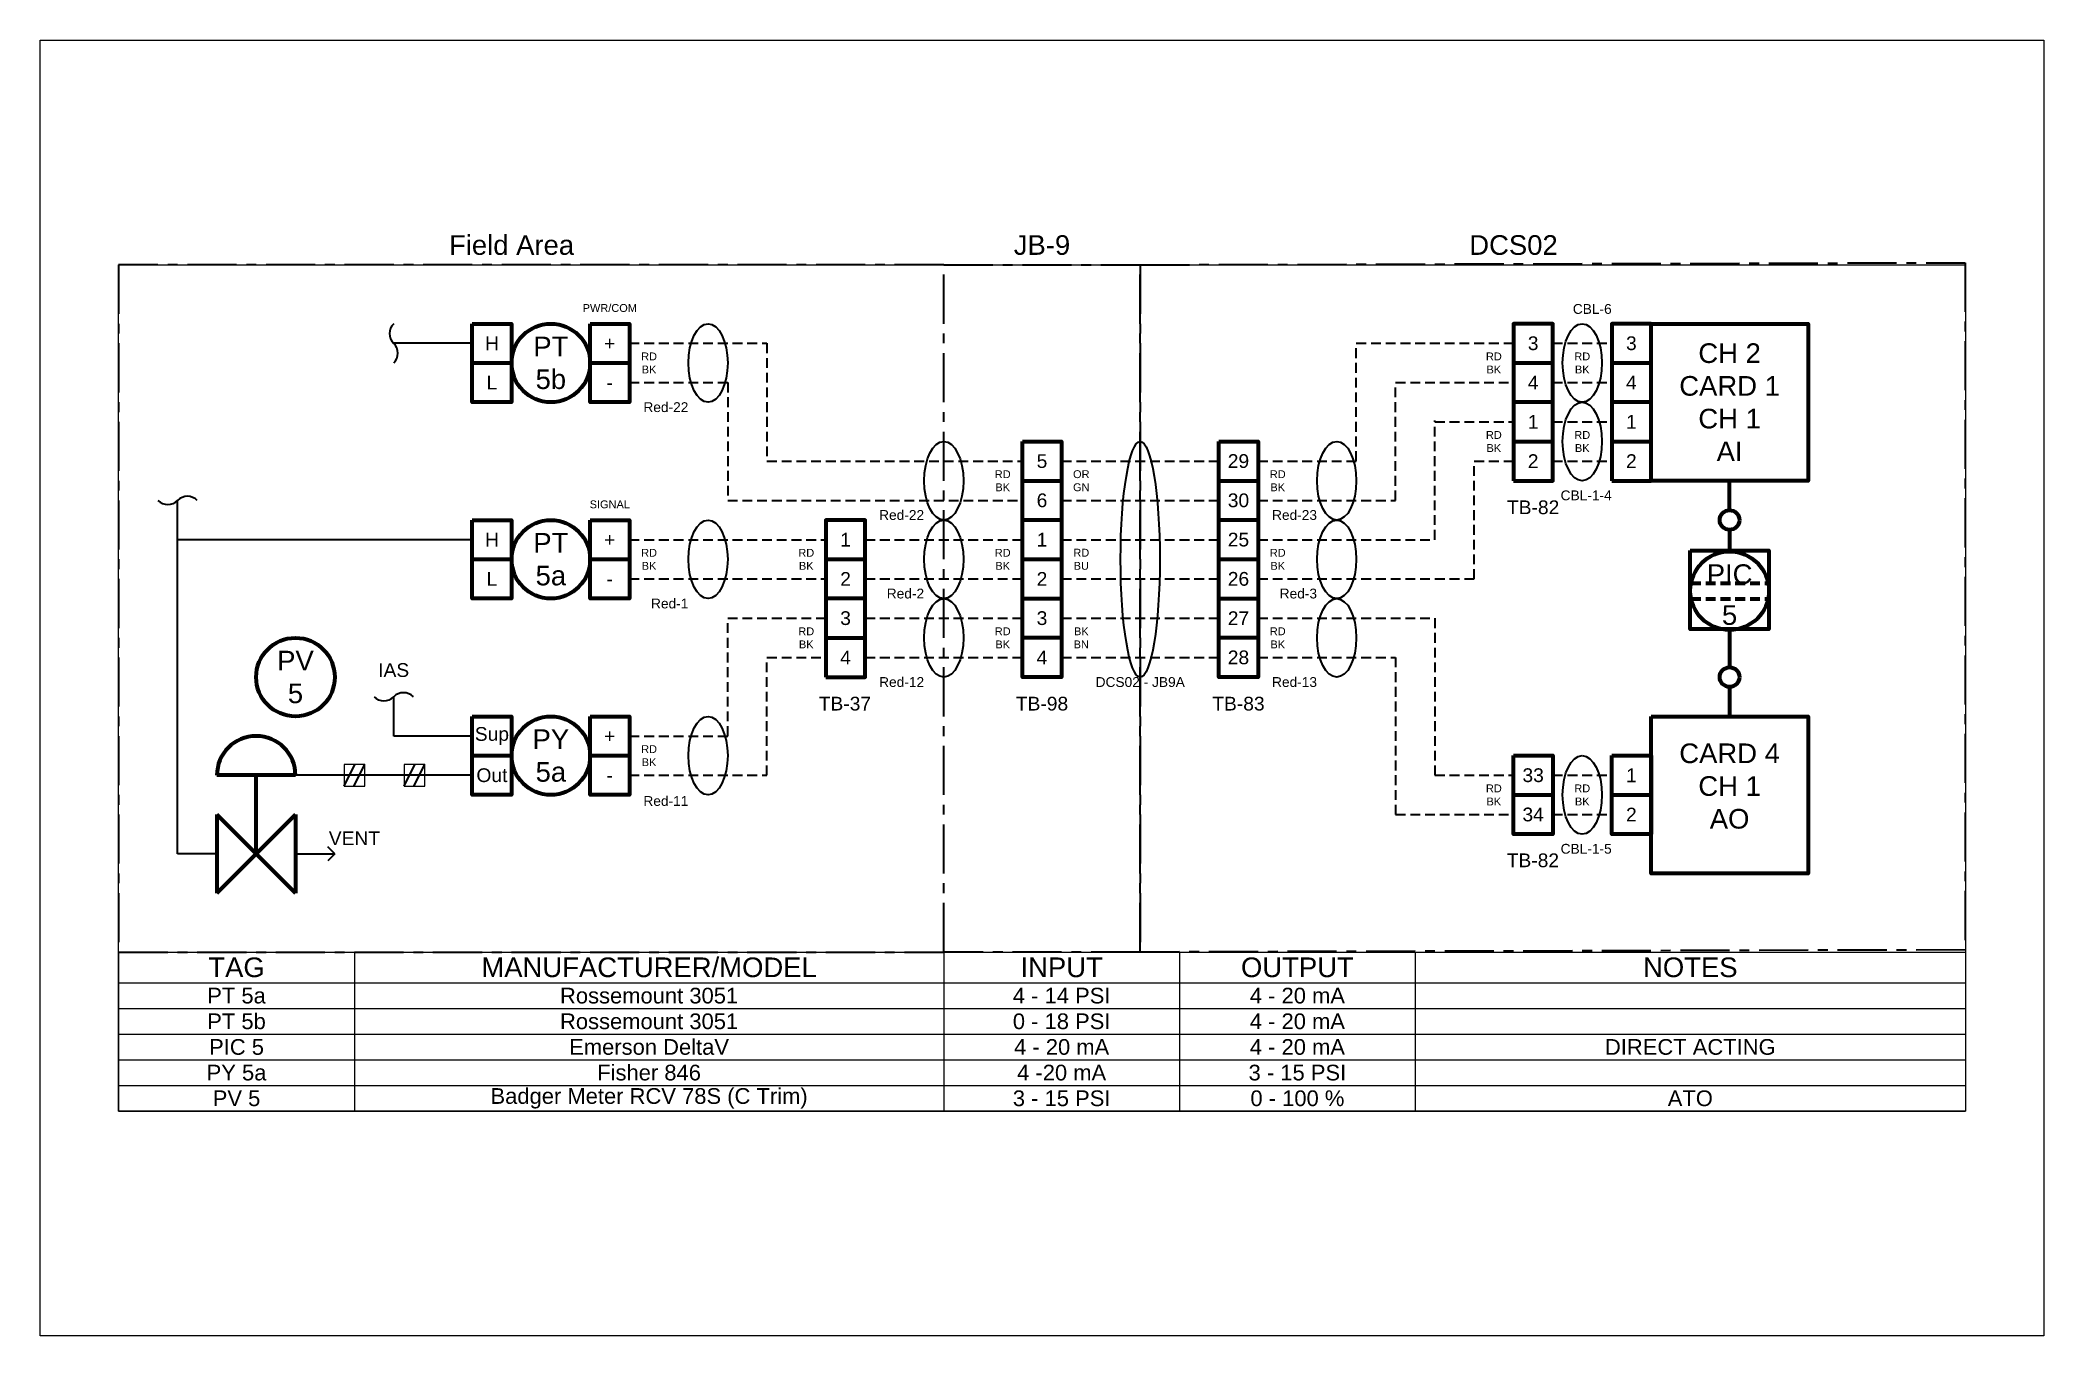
# Model space of a CAD drawing. Header units: inches. Extents: x 0 to 51, y 0 to 33.
import ezdxf

# ---------------------------------------------------------------- set-up
doc = ezdxf.new("R2010")
doc.units = ezdxf.units.IN
doc.header["$MEASUREMENT"] = 0
doc.linetypes.add('CENTER', pattern=[2, 1.25, -0.25, 0.25, -0.25])
doc.linetypes.add('HIDDEN', pattern=[0.375, 0.25, -0.125])
doc.layers.get('0').update_dxf_attribs({"color": 1, "plot": 0})
doc.layers.add('Construction', color=253, linetype='Continuous', plot=False)
for name, color, linetype, lineweight in [('Impulse', 7, 'Continuous', 35), ('Object', 7, 'Continuous', 70), ('TitleBox', 7, 'Continuous', 70), ('Wires', 7, 'HIDDEN', 35)]:
    doc.layers.add(name, color=color, linetype=linetype, lineweight=lineweight)
doc.layers.add('Text', color=7, linetype='Continuous')
doc.layers.add('TitleText', color=7, linetype='Continuous')
doc.styles.get("Standard").update_dxf_attribs({"font": 'arial.ttf'})

# ---------------------------------------------------------------- blocks, each defined once
blk = doc.blocks.new('*T11')
at = {"layer": 'TitleBox', "color": 0, "linetype": 'ByBlock', "lineweight": -2, "transparency": 16777216}
for p, q in [((0, 0), (47, 0)), ((0, 0), (0, -4.053)), ((6, 0), (6, -4.053)), ((21, 0), (21, -4.053)), ((27, 0), (27, -4.053)), ((33, 0), (33, -4.053)), ((47, 0), (47, -4.053)), ((0, -0.787), (47, -0.787)), ((0, -1.44), (47, -1.44)), ((0, -2.093), (47, -2.093)), ((0, -2.747), (47, -2.747)), ((0, -3.4), (47, -3.4)), ((0, -4.053), (47, -4.053))]:
    blk.add_line(p, q, dxfattribs=at)
at = {"layer": 'TitleBox', "color": 0, "transparency": 16777216, "attachment_point": 5}
for s, insert, char_height, width in [('TAG', (3, -0.393), 0.5, 5.88), ('MANUFACTURER/MODEL', (13.5, -0.393), 0.5, 14.88), ('INPUT', (24, -0.393), 0.5, 5.88), ('OUTPUT', (30, -0.393), 0.5, 5.88), ('NOTES', (40, -0.393), 0.5, 13.88), ('PT 5a', (3, -1.113), 0.4, 5.88), ('Rossemount 3051', (13.5, -1.113), 0.4, 14.88), ('4 - 14 PSI', (24, -1.113), 0.4, 5.88), ('4 - 20 mA', (30, -1.113), 0.4, 5.88), ('PT 5b', (3, -1.767), 0.4, 5.88), ('Rossemount 3051', (13.5, -1.767), 0.4, 14.88), ('0 - 18 PSI', (24, -1.767), 0.4, 5.88), ('4 - 20 mA', (30, -1.767), 0.4, 5.88), ('PIC 5', (3, -2.42), 0.4, 5.88), ('Emerson DeltaV', (13.5, -2.42), 0.4, 14.88), ('4 - 20 mA', (24, -2.42), 0.4, 5.88), ('4 - 20 mA', (30, -2.42), 0.4, 5.88), ('DIRECT ACTING', (40, -2.42), 0.4, 13.88), ('PY 5a', (3, -3.073), 0.4, 5.88), ('Fisher 846', (13.5, -3.073), 0.4, 14.88), ('4 -20 mA', (24, -3.073), 0.4, 5.88), ('3 - 15 PSI', (30, -3.073), 0.4, 5.88), ('PV 5', (3, -3.727), 0.4, 5.88), ('Badger Meter RCV 78S (C Trim)', (13.5, -3.727), 0.4, 14.88), ('3 - 15 PSI', (24, -3.727), 0.4, 5.88), ('0 - 100 %', (30, -3.727), 0.4, 5.88), ('ATO', (40, -3.727), 0.4, 13.88)]:
    blk.add_mtext(s, dxfattribs=dict(at, insert=insert, char_height=char_height, width=width))

msp = doc.modelspace()

# ---------------------------------------------------------------- linework, layer by layer
at = {"layer": 'Construction'}
for points in [[(0, 33), (51, 33), (51, 0), (0, 0)], [(2, 27.277), (49, 27.277), (49, 5.723), (2, 5.723)], [(11, 25.777), (12, 25.777), (12, 23.777), (11, 23.777)], [(14, 25.777), (15, 25.777), (15, 23.777), (14, 23.777)], [(37.5, 25.777), (38.5, 25.777), (38.5, 23.777), (37.5, 23.777)], [(40, 25.777), (41, 25.777), (41, 23.777), (40, 23.777)], [(37.5, 23.777), (38.5, 23.777), (38.5, 21.777), (37.5, 21.777)], [(40, 23.777), (41, 23.777), (41, 21.777), (40, 21.777)], [(25, 22.777), (26, 22.777), (26, 20.777), (25, 20.777)], [(30, 22.777), (31, 22.777), (31, 20.777), (30, 20.777)], [(11, 20.777), (12, 20.777), (12, 18.777), (11, 18.777)], [(14, 20.777), (15, 20.777), (15, 18.777), (14, 18.777)], [(20, 20.777), (21, 20.777), (21, 18.777), (20, 18.777)], [(25, 20.777), (26, 20.777), (26, 18.777), (25, 18.777)], [(30, 20.777), (31, 20.777), (31, 18.777), (30, 18.777)], [(20, 18.777), (21, 18.777), (21, 16.777), (20, 16.777)], [(25, 18.777), (26, 18.777), (26, 16.777), (25, 16.777)], [(30, 18.777), (31, 18.777), (31, 16.777), (30, 16.777)], [(11, 15.777), (12, 15.777), (12, 13.777), (11, 13.777)], [(14, 15.777), (15, 15.777), (15, 13.777), (14, 13.777)], [(7.737, 14), (8.263, 14), (8.263, 14.553), (7.737, 14.553)], [(9.263, 14), (9.79, 14), (9.79, 14.553), (9.263, 14.553)], [(37.5, 14.777), (38.5, 14.777), (38.5, 12.777), (37.5, 12.777)], [(40, 14.777), (41, 14.777), (41, 12.777), (40, 12.777)]]:
    msp.add_lwpolyline(points, close=True, dxfattribs=at)
at = {"layer": 'Impulse', "linetype": 'Continuous'}
for p, q in [((11, 25.277), (9, 25.277)), ((11, 20.277), (3.5, 20.277)), ((9, 15.277), (9, 16.277)), ((11, 15.277), (9, 15.277))]:
    msp.add_line(p, q, dxfattribs=at)
at = {"layer": 'Impulse'}
for p, q in [((3.5, 12.277), (3.5, 21.277)), ((7.737, 14), (8.013, 14.553)), ((7.987, 14), (8.263, 14.553)), ((9.263, 14), (9.54, 14.553)), ((9.513, 14), (9.79, 14.553)), ((11, 14.277), (6.5, 14.277)), ((4.5, 12.277), (3.5, 12.277)), ((6.5, 12.277), (7.5, 12.277)), ((7.5, 12.277), (7.323, 12.453)), ((7.5, 12.277), (7.323, 12.1))]:
    msp.add_line(p, q, dxfattribs=at)
at = {"layer": 'Object'}
for p, q in [((11, 24.777), (12, 24.777)), ((14, 24.777), (15, 24.777)), ((37.5, 24.777), (38.5, 24.777)), ((40, 24.777), (41, 24.777)), ((38.5, 23.777), (37.5, 23.777)), ((41, 23.777), (40, 23.777)), ((37.5, 22.777), (38.5, 22.777)), ((40, 22.777), (41, 22.777)), ((25, 21.777), (26, 21.777)), ((30, 21.777), (31, 21.777)), ((43, 21.027), (43, 21.777)), ((26, 20.777), (25, 20.777)), ((31, 20.777), (30, 20.777)), ((43, 20.527), (43, 19.977)), ((11, 19.777), (12, 19.777)), ((14, 19.777), (15, 19.777)), ((20, 19.777), (21, 19.777)), ((25, 19.777), (26, 19.777)), ((30, 19.777), (31, 19.777)), ((21, 18.777), (20, 18.777)), ((25, 18.777), (26, 18.777)), ((30, 18.777), (31, 18.777)), ((43, 18), (43, 17.027)), ((20, 17.777), (21, 17.777)), ((26, 17.777), (25, 17.777)), ((31, 17.777), (30, 17.777)), ((43, 16.527), (43, 15.777)), ((11, 14.777), (12, 14.777)), ((14, 14.777), (15, 14.777)), ((6.5, 14.277), (4.5, 14.277)), ((5.5, 12.277), (5.5, 14.277)), ((37.5, 13.777), (38.5, 13.777)), ((40, 13.777), (41, 13.777)), ((4.5, 11.277), (6.5, 13.277)), ((6.5, 11.277), (4.5, 13.277)), ((4.5, 13.277), (4.5, 12.277)), ((6.5, 13.277), (6.5, 11.277)), ((4.5, 12.277), (4.5, 11.277))]:
    msp.add_line(p, q, dxfattribs=at)
at = {"layer": 'Object', "linetype": 'HIDDEN'}
for p, q in [((42.02, 19.17), (43.98, 19.17)), ((42.02, 18.77), (43.98, 18.77))]:
    msp.add_line(p, q, dxfattribs=at)
at = {"layer": 'Object'}
for points in [[(11, 25.777), (12, 25.777), (12, 23.777), (11, 23.777)], [(14, 25.777), (15, 25.777), (15, 23.777), (14, 23.777)], [(37.5, 21.777), (38.5, 21.777), (38.5, 25.777), (37.5, 25.777)], [(40, 21.777), (41, 21.777), (41, 25.777), (40, 25.777)], [(41, 25.777), (45, 25.777), (45, 21.777), (41, 21.777)], [(25, 22.777), (26, 22.777), (26, 16.777), (25, 16.777)], [(30, 22.777), (31, 22.777), (31, 16.777), (30, 16.777)], [(11, 20.777), (12, 20.777), (12, 18.777), (11, 18.777)], [(14, 20.777), (15, 20.777), (15, 18.777), (14, 18.777)], [(20, 16.777), (21, 16.777), (21, 20.777), (20, 20.777)], [(42, 20), (44, 20), (44, 18), (42, 18)], [(11, 15.777), (12, 15.777), (12, 13.777), (11, 13.777)], [(14, 15.777), (15, 15.777), (15, 13.777), (14, 13.777)], [(41, 15.777), (45, 15.777), (45, 11.777), (41, 11.777)], [(37.5, 14.777), (38.5, 14.777), (38.5, 12.777), (37.5, 12.777)], [(40, 14.777), (41, 14.777), (41, 12.777), (40, 12.777)]]:
    msp.add_lwpolyline(points, close=True, dxfattribs=at)
for centre, radius in [((13, 24.777), 1), ((43, 20.777), 0.25), ((13, 19.777), 1), ((43, 18.977), 1), ((6.5, 16.777), 1), ((43, 16.777), 0.25), ((13, 14.777), 1)]:
    msp.add_circle(centre, radius, dxfattribs=at)
msp.add_arc((5.5, 14.277), 1, 0, 180, dxfattribs=at)
at = {"layer": 'TitleBox', "linetype": 'CENTER', "lineweight": 35}
for points in [[(2, 9.777), (23, 9.777), (23, 27.277), (2, 27.277)], [(23, 27.277), (28, 27.277), (28, 9.777), (23, 9.777)], [(28, 27.277), (48.999, 27.331), (48.999, 9.831), (28, 9.777)]]:
    msp.add_lwpolyline(points, close=True, dxfattribs=at)
at = {"layer": 'Wires', "linetype": 'HIDDEN'}
for p, q in [((15, 25.277), (18.5, 25.277)), ((18.5, 25.277), (18.5, 22.277)), ((33.5, 22.277), (33.5, 25.277)), ((33.5, 25.277), (37.5, 25.277)), ((38.5, 25.277), (40, 25.277)), ((15, 24.277), (17.5, 24.277)), ((17.5, 24.277), (17.5, 21.277)), ((34.5, 21.277), (34.5, 24.277)), ((34.5, 24.277), (37.5, 24.277)), ((38.5, 24.277), (40, 24.277)), ((35.5, 20.277), (35.5, 23.31)), ((35.5, 23.277), (37.5, 23.277)), ((38.5, 23.277), (40, 23.277)), ((18.5, 22.277), (25, 22.277)), ((26, 22.277), (30, 22.277)), ((31, 22.277), (33.5, 22.277)), ((36.5, 19.277), (36.5, 22.277)), ((36.5, 22.277), (37.5, 22.277)), ((38.5, 22.277), (40, 22.277)), ((17.5, 21.277), (25, 21.277)), ((26, 21.277), (30, 21.277)), ((31, 21.277), (34.5, 21.277)), ((15, 20.277), (20, 20.277)), ((21, 20.277), (25, 20.277)), ((26, 20.277), (30, 20.277)), ((31, 20.277), (35.5, 20.277)), ((15, 19.277), (20, 19.277)), ((21, 19.277), (25, 19.277)), ((26, 19.277), (30, 19.277)), ((31, 19.277), (36.5, 19.277)), ((17.5, 15.277), (17.5, 18.277)), ((17.5, 18.277), (20, 18.277)), ((21, 18.277), (25, 18.277)), ((26, 18.277), (30, 18.277)), ((31, 18.277), (35.5, 18.277)), ((35.5, 18.277), (35.5, 14.277)), ((18.5, 14.277), (18.5, 17.277)), ((18.5, 17.277), (20, 17.277)), ((21, 17.277), (25, 17.277)), ((26, 17.277), (30, 17.277)), ((31, 17.277), (34.5, 17.277)), ((34.5, 17.277), (34.5, 13.277)), ((15, 15.277), (17.5, 15.277)), ((15, 14.277), (18.5, 14.277)), ((35.5, 14.277), (37.5, 14.277)), ((38.5, 14.277), (40, 14.277)), ((34.5, 13.277), (37.5, 13.277)), ((38.5, 13.277), (40, 13.277))]:
    msp.add_line(p, q, dxfattribs=at)
at = {"layer": 'Wires', "linetype": 'Continuous'}
for centre, start, end in [((9.25, 25.527), 135, 225), ((8.75, 25.027), 315, 45), ((3.25, 21.527), 225, 315), ((3.75, 21.027), 45, 135), ((9.25, 16.027), 45, 135), ((8.75, 16.527), 225, 315)]:
    msp.add_arc(centre, 0.354, start, end, dxfattribs=at)
for centre, major_axis, ratio in [((17, 24.777), (0, 1), 0.5), ((39.25, 24.777), (0, 1), 0.5), ((39.25, 22.777), (0, 1), 0.5), ((23, 21.777), (0, 1), 0.5), ((28, 19.777), (0, 3), 0.166668), ((33, 21.777), (0, 1), 0.5), ((17, 19.777), (0, 1), 0.5), ((23, 19.777), (0, 1), 0.5), ((33, 19.777), (0, 1), 0.5), ((23, 17.777), (0, 1), 0.5), ((33, 17.777), (0, 1), 0.5), ((17, 14.777), (0, 1), 0.5), ((39.25, 13.777), (0, 1), 0.5)]:
    msp.add_ellipse(centre, major_axis=major_axis, ratio=ratio, dxfattribs=at)

# ---------------------------------------------------------------- block references
msp.add_blockref('*T11', (2, 9.777))

# ---------------------------------------------------------------- texts
at = {"layer": 'Object', "char_height": 0.35, "attachment_point": 5}
for s, insert in [('H', (11.5, 25.277)), ('+', (14.5, 25.277)), ('3', (38, 25.277)), ('3', (40.5, 25.277)), ('L', (11.5, 24.277)), ('-', (14.5, 24.277)), ('4', (38, 24.277)), ('4', (40.5, 24.277)), ('1', (38, 23.277)), ('1', (40.5, 23.277)), ('5', (25.5, 22.277)), ('29', (30.5, 22.277)), ('2', (38, 22.277)), ('2', (40.5, 22.277)), ('6', (25.5, 21.277)), ('30', (30.5, 21.277)), ('H', (11.5, 20.277)), ('1', (20.5, 20.277)), ('1', (25.5, 20.277)), ('25', (30.5, 20.277)), ('+', (14.5, 20.277)), ('L', (11.5, 19.277)), ('2', (20.5, 19.277)), ('2', (25.5, 19.277)), ('26', (30.5, 19.277)), ('-', (14.5, 19.277)), ('3', (20.5, 18.277)), ('3', (25.5, 18.277)), ('27', (30.5, 18.277)), ('4', (20.5, 17.277)), ('4', (25.5, 17.277)), ('28', (30.5, 17.277)), ('Sup', (11.5, 15.277)), ('+', (14.5, 15.277)), ('Out', (11.5, 14.277)), ('33', (38, 14.277)), ('1', (40.5, 14.277)), ('-', (14.5, 14.277)), ('34', (38, 13.277)), ('2', (40.5, 13.277))]:
    msp.add_mtext_dynamic_manual_height_columns(s, width=1, gutter_width=1, heights=[0], dxfattribs=dict(at, insert=insert))
at = {"layer": 'Text'}
for s, width, insert, char_height, attachment_point in [('Field Area', 3.5, (12, 27.777), 0.5, 5), ('JB-9', 3.5, (25.5, 27.777), 0.5, 5), ('DCS02', 3.5, (37.5, 27.777), 0.5, 5), ('PWR/COM', 1, (14.5, 26.277), 0.2, 2), ('RD\\PBK', 1.567, (15.5, 24.777), 0.2, 5), ('RD\\PBK', 1.567, (37, 24.777), 0.2, 5), ('RD\\PBK', 1.567, (39.25, 24.777), 0.2, 5), ('CH 2\\PCARD 1\\PCH 1\\PAI', 3.99999, (43, 23.777), 0.5, 5), ('RD\\PBK', 1.567, (37, 22.777), 0.2, 5), ('RD\\PBK', 1.567, (39.25, 22.777), 0.2, 5), ('RD\\PBK', 1.567, (24.5, 21.777), 0.2, 5), ('OR\\PGN', 1.567, (26.5, 21.777), 0.2, 5), ('RD\\PBK', 1.567, (31.5, 21.777), 0.2, 5), ('SIGNAL', 1, (14.5, 21.277), 0.2, 2), ('RD\\PBK', 1.567, (15.5, 19.777), 0.2, 5), ('RD\\PBK', 1.567, (19.5, 19.777), 0.2, 5), ('RD\\PBK', 1.567, (24.5, 19.777), 0.2, 5), ('RD\\PBU', 1.567, (26.5, 19.777), 0.2, 5), ('RD\\PBK', 1.567, (31.5, 19.777), 0.2, 5), ('RD\\PBK', 1.567, (19.5, 17.777), 0.2, 5), ('RD\\PBK', 1.567, (24.5, 17.777), 0.2, 5), ('BK\\PBN', 1.567, (26.5, 17.777), 0.2, 5), ('RD\\PBK', 1.567, (31.5, 17.777), 0.2, 5), ('IAS', 1, (9, 16.777), 0.35, 8), ('RD\\PBK', 1.567, (15.5, 14.777), 0.2, 5), ('CARD 4\\PCH 1\\PAO', 3.99999, (43, 14), 0.5, 5), ('RD\\PBK', 1.567, (37, 13.777), 0.2, 5), ('RD\\PBK', 1.567, (39.25, 13.777), 0.2, 5), ('VENT', 1, (8, 12.5), 0.35, 8)]:
    msp.add_mtext_dynamic_manual_height_columns(s, width=width, gutter_width=1, heights=[0], dxfattribs=dict(at, insert=insert, char_height=char_height, attachment_point=attachment_point))
at = {"layer": 'TitleText'}
for s, width, insert, char_height, attachment_point in [('CBL-6', 1, (40, 26.277), 0.25, 3), ('PT 5b', 1, (13, 24.777), 0.5, 5), ('Red-22', 1, (16.5, 23.777), 0.25, 3), ('CBL-1-4', 1, (40, 21.277), 0.25, 9), ('Red-22', 1, (22.5, 20.777), 0.25, 9), ('Red-23', 1, (32.5, 20.777), 0.25, 9), ('TB-82', 1, (38, 21.277), 0.35, 2), ('PT 5a', 1, (13, 19.777), 0.5, 5), ('\\pxsm1.25;PIC\\P5', 1, (43, 18.875), 0.5, 5), ('Red-2', 1, (22.5, 18.777), 0.25, 9), ('Red-3', 1, (32.5, 18.777), 0.25, 9), ('Red-1', 1, (16.5, 18.777), 0.25, 3), ('PV 5', 1, (6.5, 16.777), 0.5, 5), ('Red-12', 1, (22.5, 16.777), 0.25, 3), ('DCS02 - JB9A', 2.5, (28, 16.777), 0.25, 2), ('Red-13', 1, (32.5, 16.777), 0.25, 3), ('TB-37', 1, (20.484, 16.277), 0.35, 2), ('TB-98', 1, (25.5, 16.277), 0.35, 2), ('TB-83', 1, (30.5, 16.277), 0.35, 2), ('PY 5a', 1, (13, 14.777), 0.5, 5), ('Red-11', 1, (16.5, 13.748), 0.25, 3), ('TB-82', 1, (37.994, 12.287), 0.35, 2), ('CBL-1-5', 1, (40, 12.277), 0.25, 9)]:
    msp.add_mtext_dynamic_manual_height_columns(s, width=width, gutter_width=1, heights=[0], dxfattribs=dict(at, insert=insert, char_height=char_height, attachment_point=attachment_point))

doc.saveas('drawing.dxf')
